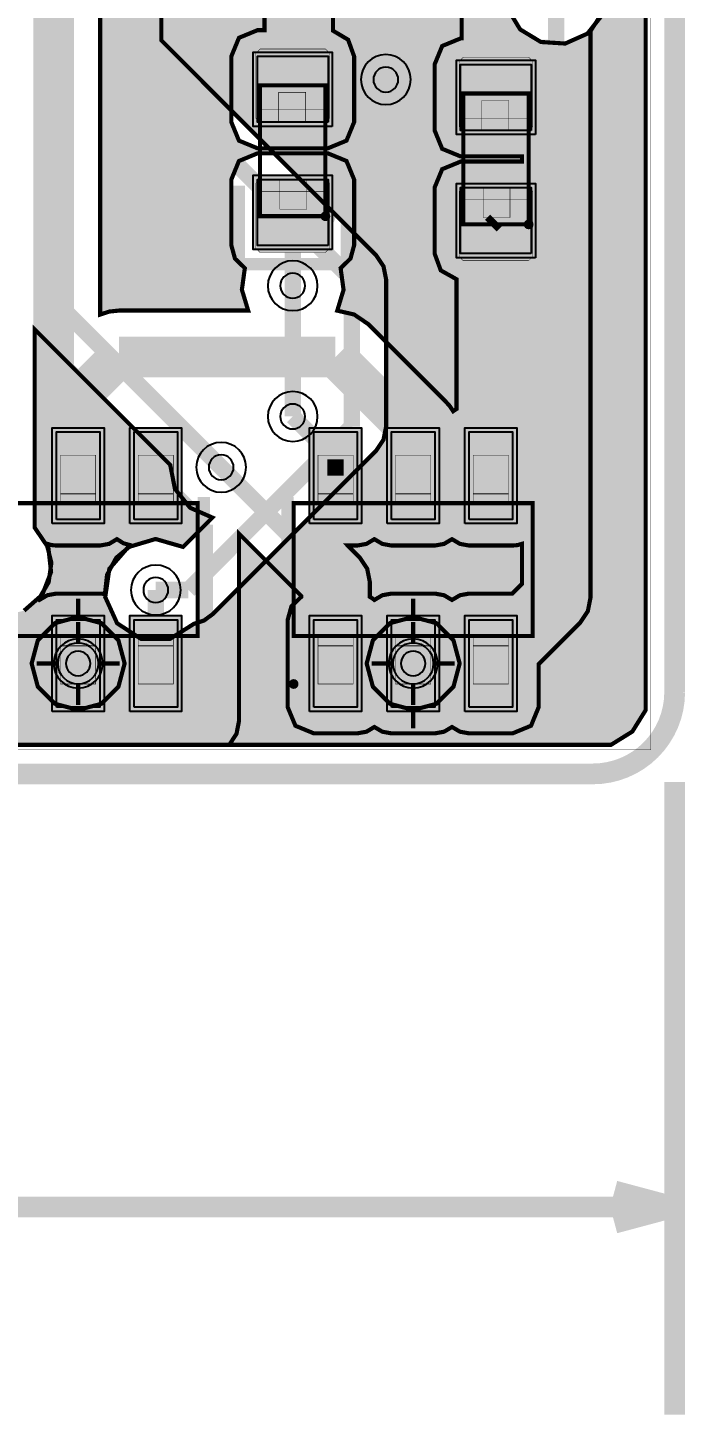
# Model space of a CAD drawing. Header units: millimetres. Extents: x -14.5 to 40, y -68.1 to 8.1.
# Drawn here: x 31.99 to 40.03, y -68.07 to -50.97 of the extents above; entities that cross this region are included whole.
import ezdxf

# ---------------------------------------------------------------- set-up
doc = ezdxf.new("R2010")
doc.units = ezdxf.units.MM
doc.header["$MEASUREMENT"] = 0
for name, color, linetype, true_color in [('Board-Outline-Layer', 7, 'Continuous', 0xff00ff), ('Bottom-Layer', 7, 'Continuous', 0x0000ff), ('Bottom-Paste-Mask-Layer', 7, 'Continuous', 0x800000), ('Bottom-Solder-Mask-Layer', 7, 'Continuous', 0xaa00ff), ('Component-Marking-Layer', 7, 'Continuous', 0x66ffcc), ('Component-Shape-Layer', 7, 'Continuous', 0x00cccc), ('Document-Layer', 7, 'Continuous', 0xffffff), ('Hole-Layer', 7, 'Continuous', 0x222222), ('Multi-Layer', 7, 'Continuous', 0xc0c0c0), ('Pin-Floating-Layer', 7, 'Continuous', 0xff99ff), ('Pin-Soldering-Layer', 7, 'Continuous', 0xcc9999), ('Top-Layer', 7, 'Continuous', 0xff0000), ('Top-Paste-Mask-Layer', 7, 'Continuous', 0x808080), ('Top-Silkscreen-Layer', 7, 'Continuous', 0xffff00), ('Top-Solder-Mask-Layer', 7, 'Continuous', 0x800080)]:
    doc.layers.add(name, color=color, linetype=linetype, true_color=true_color)

msp = doc.modelspace()

# ---------------------------------------------------------------- hatches: boundary and pattern name
at = {"layer": 'Bottom-Layer'}
for points in [[(0.78, -0.455), (20.521, -0.455), (20.278, -0.675), (20.181, -0.987), (20.257, -1.305), (20.485, -1.541), (20.8, -1.627), (21.116, -1.541), (21.343, -1.305), (21.419, -0.987), (21.322, -0.675), (21.079, -0.455), (39.12, -0.455), (39.382, -0.618), (39.545, -0.88), (39.545, -6.251), (38.746, -5.453), (38.697, -5.411), (38.642, -5.377), (38.946, -5.087), (39.127, -4.709), (39.164, -4.291), (39.051, -3.887), (38.802, -3.55), (38.45, -3.321), (38.04, -3.232), (37.625, -3.293), (37.259, -3.496), (36.987, -3.816), (36.846, -4.211), (36.854, -4.631), (37.009, -5.02), (37.292, -5.33), (34.953, -5.33), (35.294, -5.053), (35.509, -4.669), (35.567, -4.233), (35.46, -3.807), (35.203, -3.45), (34.832, -3.214), (34.4, -3.131), (33.968, -3.214), (33.597, -3.45), (33.34, -3.807), (33.233, -4.233), (33.291, -4.669), (33.506, -5.053), (33.847, -5.33), (33.712, -5.33), (33.435, -5.153), (33.106, -5.142), (32.817, -5.3), (32.649, -5.583), (32.648, -5.912), (32.814, -6.196), (33.102, -6.355), (33.431, -6.347), (33.269, -6.704), (33.235, -7.095), (33.332, -7.475), (31.334, -9.474), (25.611, -9.474), (25.455, -9.173), (25.164, -8.998), (24.825, -9.001), (24.538, -9.181), (22.174, -9.181), (14.623, -1.631), (14.567, -1.339), (14.382, -1.106), (14.11, -0.986), (13.813, -1.005), (13.559, -1.159), (13.405, -1.413), (13.386, -1.71), (13.506, -1.982), (13.739, -2.167), (14.031, -2.223), (18.865, -7.057), (18.573, -7.11), (18.339, -7.292), (18.216, -7.563), (18.234, -7.859), (18.387, -8.113), (18.641, -8.266), (18.937, -8.284), (19.208, -8.161), (19.39, -7.927), (19.443, -7.635), (21.681, -9.874), (20.167, -9.874), (20.123, -9.831), (20.046, -9.497), (19.804, -9.255), (19.47, -9.177), (19.146, -9.286), (18.928, -9.551), (18.883, -9.89), (15.196, -6.204), (15.06, -6.113), (14.9, -6.081), (14.362, -6.081), (14.116, -5.915), (13.821, -5.881), (13.543, -5.988), (13.347, -6.211), (13.276, -6.5), (13.347, -6.789), (13.543, -7.012), (13.821, -7.119), (14.116, -7.085), (14.362, -6.919), (14.726, -6.919), (16.875, -9.067), (16.648, -9.308), (16.577, -9.631), (15.026, -11.181), (11.462, -11.181), (11.186, -11.004), (10.858, -10.992), (10.569, -11.149), (10.569, -7.156), (10.622, -6.853), (10.524, -6.561), (10.298, -6.352), (10, -6.276), (9.702, -6.352), (9.476, -6.561), (9.378, -6.853), (9.431, -7.156), (9.431, -15.4), (9.474, -15.618), (9.598, -15.802), (10.176, -16.381), (8.062, -16.381), (7.816, -16.215), (7.521, -16.181), (7.243, -16.288), (7.047, -16.511), (6.976, -16.8), (7.047, -17.089), (7.243, -17.312), (7.521, -17.419), (7.816, -17.386), (8.062, -17.219), (10.006, -17.219), (9.878, -17.546), (9.947, -17.889), (10.19, -18.142), (10.531, -18.223), (11.404, -19.096), (11.54, -19.187), (11.7, -19.219), (13.5, -19.219), (13.66, -19.187), (13.796, -19.096), (19.869, -13.023), (20.113, -12.987), (20.323, -12.859), (20.467, -12.66), (30.681, -22.874), (30.681, -39.916), (30.405, -40.12), (30.279, -40.439), (30.341, -40.776), (30.571, -41.03), (30.901, -41.124), (31.231, -41.029), (31.231, -57.088), (31.065, -57.334), (31.031, -57.629), (31.138, -57.907), (31.361, -58.103), (31.65, -58.174), (31.939, -58.103), (32.162, -57.907), (32.269, -57.629), (32.236, -57.334), (32.069, -57.088), (32.069, -54.661), (33.727, -56.319), (33.784, -56.611), (33.97, -56.844), (34.243, -56.964), (33.884, -57.323), (33.548, -57.226), (33.212, -57.326), (32.982, -57.591), (32.932, -57.937), (33.077, -58.257), (33.37, -58.448), (33.721, -58.45), (34.017, -58.264), (34.141, -58.223), (34.246, -58.146), (36.246, -56.146), (36.337, -56.01), (36.369, -55.85), (36.369, -54.05), (36.337, -53.89), (36.246, -53.754), (33.619, -51.126), (33.619, -18.759), (33.669, -18.766), (33.72, -18.769), (34.881, -18.769), (34.881, -49.038), (34.715, -49.284), (34.681, -49.579), (34.788, -49.857), (35.011, -50.053), (35.3, -50.124), (35.589, -50.053), (35.812, -49.857), (35.919, -49.579), (35.886, -49.284), (35.719, -49.038), (35.719, -18.874), (36.932, -17.661), (37.001, -18.097), (37.226, -18.477), (37.577, -18.745), (38.002, -18.865), (38.441, -18.818), (38.831, -18.612), (38.831, -44.956), (38.584, -44.809), (38.298, -44.79), (38.033, -44.902), (37.848, -45.121), (37.781, -45.4), (37.848, -45.679), (38.033, -45.899), (38.298, -46.011), (38.584, -45.991), (38.831, -45.845), (38.831, -49.576), (38.481, -49.926), (38.189, -49.983), (37.956, -50.168), (37.836, -50.44), (37.855, -50.736), (38.009, -50.991), (38.263, -51.145), (38.56, -51.164), (38.832, -51.043), (39.017, -50.81), (39.073, -50.519), (39.545, -50.047), (39.545, -59.32), (39.382, -59.582), (39.12, -59.745), (0.78, -59.745), (0.518, -59.582), (0.355, -59.32), (0.355, -0.88), (0.518, -0.618)], [(32.031, -58.749), (32.107, -59.034), (32.316, -59.242), (32.6, -59.318), (32.885, -59.242), (33.093, -59.034), (33.169, -58.749), (33.093, -58.465), (32.885, -58.256), (32.6, -58.18), (32.316, -58.256), (32.107, -58.465)], [(36.131, -58.749), (36.207, -59.034), (36.416, -59.242), (36.7, -59.318), (36.985, -59.242), (37.193, -59.034), (37.269, -58.749), (37.193, -58.465), (36.985, -58.256), (36.7, -58.18), (36.416, -58.256), (36.207, -58.465)], [(32.35, -58.749, 1), (32.85, -58.749, 1)], [(36.45, -58.749, 1), (36.95, -58.749, 1)]]:
    msp.add_hatch(color=256, dxfattribs=at).paths.add_polyline_path(points)
at = {"layer": 'Bottom-Paste-Mask-Layer'}
for points in [[(32.35, -58.749, 1), (32.85, -58.749, 1)], [(36.45, -58.749, 1), (36.95, -58.749, 1)]]:
    msp.add_hatch(color=256, dxfattribs=at).paths.add_polyline_path(points)
at = {"layer": 'Bottom-Solder-Mask-Layer'}
for points in [[(32.299, -58.749, 1), (32.901, -58.749, 1)], [(36.399, -58.749, 1), (37.001, -58.749, 1)]]:
    msp.add_hatch(color=256, dxfattribs=at).paths.add_polyline_path(points)
at = {"layer": 'Component-Marking-Layer'}
for points in [[(35.566, -53.277, 1), (35.686, -53.277, 1)], [(35.566, -53.277, 1), (35.686, -53.277, 1)], [(38.053, -53.377, 1), (38.173, -53.377, 1)], [(38.053, -53.377, 1), (38.173, -53.377, 1)], [(35.177, -59, 1), (35.297, -59, 1)], [(35.177, -59, 1), (35.297, -59, 1)]]:
    msp.add_hatch(color=256, dxfattribs=at).paths.add_polyline_path(points)
at = {"layer": 'Hole-Layer'}
for points in [[(32.45, -58.749, 1), (32.75, -58.749, 1)], [(36.55, -58.749, 1), (36.85, -58.749, 1)]]:
    msp.add_hatch(color=256, dxfattribs=at).paths.add_polyline_path(points)
at = {"layer": 'Multi-Layer'}
for points in [[(32.35, -58.749, 1), (32.85, -58.749, 1)], [(32.35, -58.749, 1), (32.85, -58.749, 1)], [(32.35, -58.749, 1), (32.85, -58.749, 1)], [(36.45, -58.749, 1), (36.95, -58.749, 1)], [(36.45, -58.749, 1), (36.95, -58.749, 1)], [(36.45, -58.749, 1), (36.95, -58.749, 1)]]:
    msp.add_hatch(color=256, dxfattribs=at).paths.add_polyline_path(points)
at = {"layer": 'Pin-Floating-Layer'}
for points in [[(32.385, -56.665), (32.815, -56.665), (32.815, -56.797), (32.385, -56.797)], [(32.385, -56.665), (32.815, -56.665), (32.815, -56.797), (32.385, -56.797)], [(33.335, -56.665), (33.765, -56.665), (33.765, -56.797), (33.335, -56.797)], [(33.335, -56.665), (33.765, -56.665), (33.765, -56.797), (33.335, -56.797)], [(35.535, -56.665), (35.965, -56.665), (35.965, -56.797), (35.535, -56.797)], [(35.535, -56.665), (35.965, -56.665), (35.965, -56.797), (35.535, -56.797)], [(36.485, -56.665), (36.915, -56.665), (36.915, -56.797), (36.485, -56.797)], [(36.485, -56.665), (36.915, -56.665), (36.915, -56.797), (36.485, -56.797)], [(37.435, -56.665), (37.865, -56.665), (37.865, -56.797), (37.435, -56.797)], [(37.435, -56.665), (37.865, -56.665), (37.865, -56.797), (37.435, -56.797)], [(32.385, -58.403), (32.815, -58.403), (32.815, -58.535), (32.385, -58.535)], [(32.385, -58.403), (32.815, -58.403), (32.815, -58.535), (32.385, -58.535)], [(33.335, -58.403), (33.765, -58.403), (33.765, -58.535), (33.335, -58.535)], [(33.335, -58.403), (33.765, -58.403), (33.765, -58.535), (33.335, -58.535)], [(35.535, -58.403), (35.965, -58.403), (35.965, -58.535), (35.535, -58.535)], [(35.535, -58.403), (35.965, -58.403), (35.965, -58.535), (35.535, -58.535)], [(36.485, -58.403), (36.915, -58.403), (36.915, -58.535), (36.485, -58.535)], [(36.485, -58.403), (36.915, -58.403), (36.915, -58.535), (36.485, -58.535)], [(37.435, -58.403), (37.865, -58.403), (37.865, -58.535), (37.435, -58.535)], [(37.435, -58.403), (37.865, -58.403), (37.865, -58.535), (37.435, -58.535)]]:
    msp.add_hatch(color=256, dxfattribs=at).paths.add_polyline_path(points)
at = {"layer": 'Pin-Soldering-Layer'}
for points in [[(35.626, -51.676), (34.826, -51.676), (34.826, -51.976), (35.626, -51.976)], [(35.626, -51.676), (34.826, -51.676), (34.826, -51.976), (35.626, -51.976)], [(38.113, -51.776), (37.313, -51.776), (37.313, -52.076), (38.113, -52.076)], [(38.113, -51.776), (37.313, -51.776), (37.313, -52.076), (38.113, -52.076)], [(35.626, -53.276), (34.826, -53.276), (34.826, -52.976), (35.626, -52.976)], [(35.626, -53.276), (34.826, -53.276), (34.826, -52.976), (35.626, -52.976)], [(38.113, -53.376), (37.313, -53.376), (37.313, -53.076), (38.113, -53.076)], [(38.113, -53.376), (37.313, -53.376), (37.313, -53.076), (38.113, -53.076)], [(32.385, -56.675), (32.815, -56.675), (32.815, -56.2), (32.385, -56.2)], [(32.385, -56.675), (32.815, -56.675), (32.815, -56.2), (32.385, -56.2)], [(33.335, -56.675), (33.765, -56.675), (33.765, -56.2), (33.335, -56.2)], [(33.335, -56.675), (33.765, -56.675), (33.765, -56.2), (33.335, -56.2)], [(35.535, -56.675), (35.965, -56.675), (35.965, -56.2), (35.535, -56.2)], [(35.535, -56.675), (35.965, -56.675), (35.965, -56.2), (35.535, -56.2)], [(36.485, -56.675), (36.915, -56.675), (36.915, -56.2), (36.485, -56.2)], [(36.485, -56.675), (36.915, -56.675), (36.915, -56.2), (36.485, -56.2)], [(37.435, -56.675), (37.865, -56.675), (37.865, -56.2), (37.435, -56.2)], [(37.435, -56.675), (37.865, -56.675), (37.865, -56.2), (37.435, -56.2)], [(32.385, -58.525), (32.815, -58.525), (32.815, -59), (32.385, -59)], [(32.385, -58.525), (32.815, -58.525), (32.815, -59), (32.385, -59)], [(33.335, -58.525), (33.765, -58.525), (33.765, -59), (33.335, -59)], [(33.335, -58.525), (33.765, -58.525), (33.765, -59), (33.335, -59)], [(35.535, -58.525), (35.965, -58.525), (35.965, -59), (35.535, -59)], [(35.535, -58.525), (35.965, -58.525), (35.965, -59), (35.535, -59)], [(36.485, -58.525), (36.915, -58.525), (36.915, -59), (36.485, -59)], [(36.485, -58.525), (36.915, -58.525), (36.915, -59), (36.485, -59)], [(37.435, -58.525), (37.865, -58.525), (37.865, -59), (37.435, -59)], [(37.435, -58.525), (37.865, -58.525), (37.865, -59), (37.435, -59)]]:
    msp.add_hatch(color=256, dxfattribs=at).paths.add_polyline_path(points)
at = {"layer": 'Top-Layer'}
for points in [[(32.869, -49.2), (32.826, -48.982), (32.702, -48.798), (32.549, -48.645), (33.292, -48.645), (33.518, -48.551), (33.611, -48.326), (33.611, -48.063), (33.933, -48.384), (34.109, -48.502), (34.317, -48.543), (34.419, -48.543), (34.418, -48.56), (34.417, -48.576), (34.417, -49.024), (34.497, -49.235), (34.697, -49.341), (34.702, -49.677), (34.881, -49.962), (34.881, -51.001), (34.794, -51.001), (34.568, -51.094), (34.475, -51.32), (34.475, -52.126), (34.568, -52.352), (34.794, -52.445), (35.658, -52.445), (35.884, -52.352), (35.977, -52.126), (35.977, -51.32), (35.904, -51.117), (35.719, -51.007), (35.719, -49.962), (35.872, -49.749), (35.924, -49.491), (35.865, -49.235), (35.924, -49.137), (35.944, -49.024), (35.944, -48.989), (36.059, -49.029), (36.181, -49.043), (36.956, -49.043), (37.097, -49.184), (37.273, -49.302), (37.481, -49.343), (38.077, -49.343), (37.416, -50.004), (37.325, -50.14), (37.294, -50.3), (37.294, -51.101), (37.281, -51.101), (37.055, -51.194), (36.962, -51.42), (36.962, -52.226), (37.055, -52.452), (37.281, -52.545), (38.031, -52.545), (38.031, -52.608), (37.281, -52.608), (37.055, -52.701), (36.962, -52.927), (36.962, -53.733), (37.038, -53.94), (37.231, -54.048), (37.231, -55.635), (37.21, -55.648), (37.19, -55.662), (37.15, -55.602), (37.102, -55.549), (36.152, -54.598), (35.977, -54.479), (35.771, -54.432), (35.848, -54.177), (35.812, -53.912), (35.933, -53.795), (35.977, -53.633), (35.977, -52.827), (35.884, -52.601), (35.658, -52.508), (34.794, -52.508), (34.568, -52.601), (34.475, -52.827), (34.475, -53.633), (34.519, -53.795), (34.64, -53.912), (34.604, -54.176), (34.681, -54.431), (33.1, -54.431), (32.982, -54.443), (32.869, -54.48)], [(39.12, -59.745), (34.449, -59.745), (34.538, -59.61), (34.569, -59.451), (34.569, -57.161), (35.331, -57.923), (35.331, -57.933), (35.21, -58.051), (35.165, -58.213), (35.165, -59.285), (35.259, -59.511), (35.484, -59.604), (36.016, -59.604), (36.128, -59.584), (36.225, -59.526), (36.323, -59.584), (36.434, -59.604), (36.966, -59.604), (37.078, -59.584), (37.175, -59.526), (37.273, -59.584), (37.384, -59.604), (37.916, -59.604), (38.142, -59.511), (38.235, -59.285), (38.235, -58.757), (38.746, -58.246), (38.837, -58.11), (38.869, -57.949), (38.869, -51.012), (39.044, -50.742), (39.061, -50.421), (38.916, -50.134), (38.648, -49.957), (39.545, -49.061), (39.545, -59.32), (39.382, -59.582)], [(35.658, -52.126), (34.794, -52.126), (34.794, -51.32), (35.658, -51.32)], [(38.145, -52.226), (37.281, -52.226), (37.281, -51.42), (38.145, -51.42)], [(35.658, -53.633), (34.794, -53.633), (34.794, -52.827), (35.658, -52.827)], [(38.145, -53.733), (37.281, -53.733), (37.281, -52.927), (38.145, -52.927)], [(32.334, -56.987), (32.334, -55.915), (32.866, -55.915), (32.866, -56.987)], [(33.284, -56.987), (33.284, -55.915), (33.816, -55.915), (33.816, -56.987)], [(35.484, -56.987), (35.484, -55.915), (36.016, -55.915), (36.016, -56.987)], [(36.434, -56.987), (36.434, -55.915), (36.966, -55.915), (36.966, -56.987)], [(37.384, -56.987), (37.384, -55.915), (37.916, -55.915), (37.916, -56.987)], [(32.334, -57.306), (32.866, -57.306), (32.978, -57.286), (33.075, -57.228), (33.156, -57.279), (33.248, -57.304), (33.066, -57.456), (32.954, -57.665), (32.928, -57.9), (32.897, -57.896), (32.866, -57.894), (32.334, -57.894), (32.223, -57.914), (32.125, -57.972), (32.121, -57.968), (32.116, -57.965), (32.239, -57.756), (32.273, -57.517), (32.214, -57.283), (32.273, -57.3)], [(37.912, -57.894), (37.384, -57.894), (37.273, -57.914), (37.175, -57.972), (37.078, -57.914), (36.966, -57.894), (36.434, -57.894), (36.323, -57.914), (36.225, -57.972), (36.198, -57.951), (36.169, -57.933), (36.169, -57.749), (36.137, -57.589), (36.046, -57.453), (35.9, -57.306), (36.016, -57.306), (36.128, -57.286), (36.225, -57.228), (36.323, -57.286), (36.434, -57.306), (36.966, -57.306), (37.078, -57.286), (37.175, -57.228), (37.273, -57.286), (37.384, -57.306), (37.916, -57.306), (37.975, -57.301), (38.031, -57.285), (38.031, -57.776)], [(32.334, -59.285), (32.334, -58.213), (32.866, -58.213), (32.866, -59.285)], [(33.284, -59.285), (33.284, -58.213), (33.816, -58.213), (33.816, -59.285)], [(35.484, -59.285), (35.484, -58.213), (36.016, -58.213), (36.016, -59.285)], [(36.434, -59.285), (36.434, -58.213), (36.966, -58.213), (36.966, -59.285)], [(37.384, -59.285), (37.384, -58.213), (37.916, -58.213), (37.916, -59.285)], [(32.35, -58.749, 1), (32.85, -58.749, 1)], [(36.45, -58.749, 1), (36.95, -58.749, 1)]]:
    msp.add_hatch(color=256, dxfattribs=at).paths.add_polyline_path(points)
at = {"layer": 'Top-Paste-Mask-Layer'}
for points in [[(34.776, -51.281), (34.776, -52.081), (34.826, -52.131), (35.054, -52.131), (35.054, -51.761), (35.384, -51.761), (35.384, -52.131), (35.626, -52.131), (35.676, -52.081), (35.676, -51.281), (35.626, -51.231), (34.826, -51.231)], [(34.776, -51.281), (34.776, -52.081), (34.826, -52.131), (35.054, -52.131), (35.054, -51.761), (35.384, -51.761), (35.384, -52.131), (35.626, -52.131), (35.676, -52.081), (35.676, -51.281), (35.626, -51.231), (34.826, -51.231)], [(37.263, -51.381), (37.263, -52.181), (37.313, -52.231), (37.541, -52.231), (37.541, -51.861), (37.871, -51.861), (37.871, -52.231), (38.113, -52.231), (38.163, -52.181), (38.163, -51.381), (38.113, -51.331), (37.313, -51.331)], [(37.263, -51.381), (37.263, -52.181), (37.313, -52.231), (37.541, -52.231), (37.541, -51.861), (37.871, -51.861), (37.871, -52.231), (38.113, -52.231), (38.163, -52.181), (38.163, -51.381), (38.113, -51.331), (37.313, -51.331)], [(35.676, -53.671), (35.676, -52.871), (35.626, -52.821), (35.398, -52.821), (35.398, -53.191), (35.068, -53.191), (35.068, -52.821), (34.826, -52.821), (34.776, -52.871), (34.776, -53.671), (34.826, -53.721), (35.626, -53.721)], [(35.676, -53.671), (35.676, -52.871), (35.626, -52.821), (35.398, -52.821), (35.398, -53.191), (35.068, -53.191), (35.068, -52.821), (34.826, -52.821), (34.776, -52.871), (34.776, -53.671), (34.826, -53.721), (35.626, -53.721)], [(38.163, -53.771), (38.163, -52.971), (38.113, -52.921), (37.885, -52.921), (37.885, -53.291), (37.555, -53.291), (37.555, -52.921), (37.313, -52.921), (37.263, -52.971), (37.263, -53.771), (37.313, -53.821), (38.113, -53.821)], [(38.163, -53.771), (38.163, -52.971), (38.113, -52.921), (37.885, -52.921), (37.885, -53.291), (37.555, -53.291), (37.555, -52.921), (37.313, -52.921), (37.263, -52.971), (37.263, -53.771), (37.313, -53.821), (38.113, -53.821)], [(32.334, -56.987), (32.334, -55.915), (32.866, -55.915), (32.866, -56.987)], [(33.284, -56.987), (33.284, -55.915), (33.816, -55.915), (33.816, -56.987)], [(35.484, -56.987), (35.484, -55.915), (36.016, -55.915), (36.016, -56.987)], [(36.434, -56.987), (36.434, -55.915), (36.966, -55.915), (36.966, -56.987)], [(37.384, -56.987), (37.384, -55.915), (37.916, -55.915), (37.916, -56.987)], [(32.334, -59.285), (32.334, -58.213), (32.866, -58.213), (32.866, -59.285)], [(33.284, -59.285), (33.284, -58.213), (33.816, -58.213), (33.816, -59.285)], [(35.484, -59.285), (35.484, -58.213), (36.016, -58.213), (36.016, -59.285)], [(36.434, -59.285), (36.434, -58.213), (36.966, -58.213), (36.966, -59.285)], [(37.384, -59.285), (37.384, -58.213), (37.916, -58.213), (37.916, -59.285)], [(32.35, -58.749, 1), (32.85, -58.749, 1)], [(36.45, -58.749, 1), (36.95, -58.749, 1)]]:
    msp.add_hatch(color=256, dxfattribs=at).paths.add_polyline_path(points)
at = {"layer": 'Top-Solder-Mask-Layer'}
for points in [[(35.709, -52.177), (34.743, -52.177), (34.743, -51.269), (35.709, -51.269)], [(38.195, -52.277), (37.23, -52.277), (37.23, -51.369), (38.195, -51.369)], [(35.709, -53.684), (34.743, -53.684), (34.743, -52.776), (35.709, -52.776)], [(38.195, -53.784), (37.23, -53.784), (37.23, -52.876), (38.195, -52.876)], [(32.283, -57.038), (32.283, -55.864), (32.917, -55.864), (32.917, -57.038)], [(33.233, -57.038), (33.233, -55.864), (33.867, -55.864), (33.867, -57.038)], [(35.433, -57.038), (35.433, -55.864), (36.067, -55.864), (36.067, -57.038)], [(36.383, -57.038), (36.383, -55.864), (37.017, -55.864), (37.017, -57.038)], [(37.333, -57.038), (37.333, -55.864), (37.967, -55.864), (37.967, -57.038)], [(32.283, -59.336), (32.283, -58.162), (32.917, -58.162), (32.917, -59.336)], [(33.233, -59.336), (33.233, -58.162), (33.867, -58.162), (33.867, -59.336)], [(35.433, -59.336), (35.433, -58.162), (36.067, -58.162), (36.067, -59.336)], [(36.383, -59.336), (36.383, -58.162), (37.017, -58.162), (37.017, -59.336)], [(37.333, -59.336), (37.333, -58.162), (37.967, -58.162), (37.967, -59.336)], [(32.299, -58.749, 1), (32.901, -58.749, 1)], [(36.399, -58.749, 1), (37.001, -58.749, 1)]]:
    msp.add_hatch(color=256, dxfattribs=at).paths.add_polyline_path(points)

# ---------------------------------------------------------------- linework, layer by layer
at = {"layer": 'Board-Outline-Layer', "const_width": 0.254}
msp.add_lwpolyline([(0, -59.1), (0, -1.1, -0.414), (1, -0.1), (38.9, -0.1, -0.414), (39.9, -1.1), (39.9, -59.1, -0.414), (38.9, -60.1), (1, -60.1, -0.414)], format="xyb", close=True, dxfattribs=at)
at = {"layer": 'Bottom-Layer'}
for points, const_width in [([(0.293, -59.807), (0.293, -0.393), (39.607, -0.393), (39.607, -59.807)], 0.00508), ([(32.031, -58.749), (32.107, -59.034), (32.316, -59.242), (32.6, -59.318), (32.885, -59.242), (33.093, -59.034), (33.169, -58.749), (33.093, -58.465), (32.885, -58.256), (32.6, -58.18), (32.316, -58.256), (32.107, -58.465)], 0.0508), ([(36.131, -58.749), (36.207, -59.034), (36.416, -59.242), (36.7, -59.318), (36.985, -59.242), (37.193, -59.034), (37.269, -58.749), (37.193, -58.465), (36.985, -58.256), (36.7, -58.18), (36.416, -58.256), (36.207, -58.465)], 0.0508)]:
    msp.add_lwpolyline(points, close=True, dxfattribs=dict(at, const_width=const_width))
for points, const_width in [([(33.2, -13.7), (33.2, -51.3)], 0.2), ([(32.35, -54.349), (32.35, -13.949)], 0.2), ([(31.939, -58.103), (32.162, -57.907), (32.269, -57.629), (32.236, -57.334), (32.069, -57.088), (32.069, -54.661), (33.727, -56.319), (33.784, -56.611), (33.97, -56.844), (34.243, -56.964), (33.884, -57.323), (33.548, -57.226), (33.212, -57.326), (32.982, -57.591), (32.932, -57.937), (33.077, -58.257), (33.37, -58.448), (33.721, -58.45), (34.017, -58.264), (34.141, -58.223), (34.246, -58.146), (36.246, -56.146), (36.337, -56.01), (36.369, -55.85), (36.369, -54.05), (36.337, -53.89), (36.246, -53.754), (33.619, -51.126), (33.619, -18.759)], 0.0508), ([(39.545, -50.047), (39.545, -59.32), (39.382, -59.582), (39.12, -59.745), (0.78, -59.745)], 0.0508), ([(37.855, -50.736), (38.009, -50.991), (38.263, -51.145), (38.56, -51.164), (38.832, -51.043), (39.017, -50.81)], 0.0508), ([(33.2, -51.3), (35.95, -54.05)], 0.2), ([(35.95, -54.05), (35.95, -55.85)], 0.2), ([(35.226, -55.727), (35.226, -54.127)], 0.2), ([(34.35, -56.349), (32.35, -54.349)], 0.2), ([(35.95, -55.85), (33.95, -57.85)], 0.2), ([(33.95, -57.85), (33.55, -57.85)], 0.2), ([(32.6, -58.502), (32.6, -58.243)], 0.0508), ([(36.7, -58.502), (36.7, -58.243)], 0.0508), ([(32.353, -58.749), (32.094, -58.749)], 0.0508), ([(32.848, -58.749), (33.107, -58.749)], 0.0508), ([(36.453, -58.749), (36.194, -58.749)], 0.0508), ([(36.948, -58.749), (37.207, -58.749)], 0.0508), ([(32.6, -58.997), (32.6, -59.256)], 0.0508), ([(36.7, -58.997), (36.7, -59.256)], 0.0508)]:
    msp.add_lwpolyline(points, dxfattribs=dict(at, const_width=const_width))
for points in [[(32.35, -58.749, 1), (32.85, -58.749, 1)], [(36.45, -58.749, 1), (36.95, -58.749, 1)]]:
    msp.add_lwpolyline(points, format="xyb", close=True, dxfattribs=at)
at = {"layer": 'Bottom-Paste-Mask-Layer'}
for points in [[(32.35, -58.749, 1), (32.85, -58.749, 1)], [(36.45, -58.749, 1), (36.95, -58.749, 1)]]:
    msp.add_lwpolyline(points, format="xyb", close=True, dxfattribs=at)
at = {"layer": 'Bottom-Solder-Mask-Layer'}
for points in [[(32.299, -58.749, 1), (32.901, -58.749), (32.901, -58.749, 1), (32.299, -58.749)], [(36.399, -58.749, 1), (37.001, -58.749), (37.001, -58.749, 1), (36.399, -58.749)]]:
    msp.add_lwpolyline(points, format="xyb", dxfattribs=at)
at = {"layer": 'Component-Marking-Layer', "const_width": 0.129}
for points in [[(35.566, -53.277, 1), (35.686, -53.277), (35.686, -53.277, 1), (35.566, -53.277)], [(35.566, -53.277, 1), (35.686, -53.277), (35.686, -53.277, 1), (35.566, -53.277)], [(38.053, -53.377, 1), (38.173, -53.377), (38.173, -53.377, 1), (38.053, -53.377)], [(38.053, -53.377, 1), (38.173, -53.377), (38.173, -53.377, 1), (38.053, -53.377)], [(35.177, -59, 1), (35.297, -59), (35.297, -59, 1), (35.177, -59)], [(35.177, -59, 1), (35.297, -59), (35.297, -59, 1), (35.177, -59)]]:
    msp.add_lwpolyline(points, format="xyb", dxfattribs=at)
at = {"layer": 'Component-Shape-Layer', "const_width": 0.0508}
for points in [[(35.626, -53.276), (34.826, -53.276), (34.826, -51.676), (35.626, -51.676)], [(35.626, -53.276), (34.826, -53.276), (34.826, -51.676), (35.626, -51.676)], [(38.113, -53.376), (37.313, -53.376), (37.313, -51.776), (38.113, -51.776)], [(38.113, -53.376), (37.313, -53.376), (37.313, -51.776), (38.113, -51.776)], [(31.137, -56.787), (34.063, -56.787), (34.063, -58.413), (31.137, -58.413)], [(31.137, -56.787), (34.063, -56.787), (34.063, -58.413), (31.137, -58.413)], [(35.237, -56.787), (38.163, -56.787), (38.163, -58.413), (35.237, -58.413)], [(35.237, -56.787), (38.163, -56.787), (38.163, -58.413), (35.237, -58.413)]]:
    msp.add_lwpolyline(points, close=True, dxfattribs=at)
at = {"layer": 'Document-Layer', "const_width": 0.2}
msp.add_lwpolyline([(35.68, -59.28, 1), (35.88, -59.28, 1)], format="xyb", close=True, dxfattribs=at)
msp.add_lwpolyline([(35.68, -59.28, 1), (35.88, -59.28, 1)], format="xyb", close=True, dxfattribs=at)
at = {"layer": 'Document-Layer', "const_width": 0.254}
for points in [[(39.9, -60.2), (39.9, -67.94)], [(39.9, -65.4), (39.164, -65.203)], [(26.065, -65.4), (39.9, -65.4)], [(39.9, -65.4), (39.164, -65.597)]]:
    msp.add_lwpolyline(points, dxfattribs=at)
at = {"layer": 'Hole-Layer'}
for points in [[(36.213, -51.605, 1), (36.518, -51.605, 1)], [(35.074, -54.127, 1), (35.379, -54.127, 1)], [(35.074, -55.727, 1), (35.379, -55.727, 1)], [(34.198, -56.349, 1), (34.503, -56.349, 1)], [(33.398, -57.85, 1), (33.703, -57.85, 1)], [(32.45, -58.749, 1), (32.75, -58.749, 1)], [(36.55, -58.749, 1), (36.85, -58.749, 1)]]:
    msp.add_lwpolyline(points, format="xyb", close=True, dxfattribs=at)
at = {"layer": 'Multi-Layer'}
for points in [[(36.06, -51.605, 1), (36.67, -51.605, 1)], [(34.921, -54.127, 1), (35.531, -54.127, 1)], [(34.921, -55.727, 1), (35.531, -55.727, 1)], [(34.045, -56.349, 1), (34.655, -56.349, 1)], [(33.245, -57.85, 1), (33.855, -57.85, 1)], [(32.35, -58.749, 1), (32.85, -58.749, 1)], [(32.35, -58.749, 1), (32.85, -58.749, 1)], [(32.35, -58.749, 1), (32.85, -58.749, 1)], [(36.45, -58.749, 1), (36.95, -58.749, 1)], [(36.45, -58.749, 1), (36.95, -58.749, 1)], [(36.45, -58.749, 1), (36.95, -58.749, 1)]]:
    msp.add_lwpolyline(points, format="xyb", close=True, dxfattribs=at)
at = {"layer": 'Pin-Floating-Layer', "const_width": 0.00508}
for points in [[(32.385, -56.665), (32.815, -56.665), (32.815, -56.797), (32.385, -56.797)], [(32.385, -56.665), (32.815, -56.665), (32.815, -56.797), (32.385, -56.797)], [(33.335, -56.665), (33.765, -56.665), (33.765, -56.797), (33.335, -56.797)], [(33.335, -56.665), (33.765, -56.665), (33.765, -56.797), (33.335, -56.797)], [(35.535, -56.665), (35.965, -56.665), (35.965, -56.797), (35.535, -56.797)], [(35.535, -56.665), (35.965, -56.665), (35.965, -56.797), (35.535, -56.797)], [(36.485, -56.665), (36.915, -56.665), (36.915, -56.797), (36.485, -56.797)], [(36.485, -56.665), (36.915, -56.665), (36.915, -56.797), (36.485, -56.797)], [(37.435, -56.665), (37.865, -56.665), (37.865, -56.797), (37.435, -56.797)], [(37.435, -56.665), (37.865, -56.665), (37.865, -56.797), (37.435, -56.797)], [(32.385, -58.403), (32.815, -58.403), (32.815, -58.535), (32.385, -58.535)], [(32.385, -58.403), (32.815, -58.403), (32.815, -58.535), (32.385, -58.535)], [(33.335, -58.403), (33.765, -58.403), (33.765, -58.535), (33.335, -58.535)], [(33.335, -58.403), (33.765, -58.403), (33.765, -58.535), (33.335, -58.535)], [(35.535, -58.403), (35.965, -58.403), (35.965, -58.535), (35.535, -58.535)], [(35.535, -58.403), (35.965, -58.403), (35.965, -58.535), (35.535, -58.535)], [(36.485, -58.403), (36.915, -58.403), (36.915, -58.535), (36.485, -58.535)], [(36.485, -58.403), (36.915, -58.403), (36.915, -58.535), (36.485, -58.535)], [(37.435, -58.403), (37.865, -58.403), (37.865, -58.535), (37.435, -58.535)], [(37.435, -58.403), (37.865, -58.403), (37.865, -58.535), (37.435, -58.535)]]:
    msp.add_lwpolyline(points, close=True, dxfattribs=at)
at = {"layer": 'Pin-Soldering-Layer', "const_width": 0.00508}
for points in [[(35.626, -51.676), (34.826, -51.676), (34.826, -51.976), (35.626, -51.976)], [(35.626, -51.676), (34.826, -51.676), (34.826, -51.976), (35.626, -51.976)], [(38.113, -51.776), (37.313, -51.776), (37.313, -52.076), (38.113, -52.076)], [(38.113, -51.776), (37.313, -51.776), (37.313, -52.076), (38.113, -52.076)], [(35.626, -53.276), (34.826, -53.276), (34.826, -52.976), (35.626, -52.976)], [(35.626, -53.276), (34.826, -53.276), (34.826, -52.976), (35.626, -52.976)], [(38.113, -53.376), (37.313, -53.376), (37.313, -53.076), (38.113, -53.076)], [(38.113, -53.376), (37.313, -53.376), (37.313, -53.076), (38.113, -53.076)], [(32.385, -56.675), (32.815, -56.675), (32.815, -56.2), (32.385, -56.2)], [(32.385, -56.675), (32.815, -56.675), (32.815, -56.2), (32.385, -56.2)], [(33.335, -56.675), (33.765, -56.675), (33.765, -56.2), (33.335, -56.2)], [(33.335, -56.675), (33.765, -56.675), (33.765, -56.2), (33.335, -56.2)], [(35.535, -56.675), (35.965, -56.675), (35.965, -56.2), (35.535, -56.2)], [(35.535, -56.675), (35.965, -56.675), (35.965, -56.2), (35.535, -56.2)], [(36.485, -56.675), (36.915, -56.675), (36.915, -56.2), (36.485, -56.2)], [(36.485, -56.675), (36.915, -56.675), (36.915, -56.2), (36.485, -56.2)], [(37.435, -56.675), (37.865, -56.675), (37.865, -56.2), (37.435, -56.2)], [(37.435, -56.675), (37.865, -56.675), (37.865, -56.2), (37.435, -56.2)], [(32.385, -58.525), (32.815, -58.525), (32.815, -59), (32.385, -59)], [(32.385, -58.525), (32.815, -58.525), (32.815, -59), (32.385, -59)], [(33.335, -58.525), (33.765, -58.525), (33.765, -59), (33.335, -59)], [(33.335, -58.525), (33.765, -58.525), (33.765, -59), (33.335, -59)], [(35.535, -58.525), (35.965, -58.525), (35.965, -59), (35.535, -59)], [(35.535, -58.525), (35.965, -58.525), (35.965, -59), (35.535, -59)], [(36.485, -58.525), (36.915, -58.525), (36.915, -59), (36.485, -59)], [(36.485, -58.525), (36.915, -58.525), (36.915, -59), (36.485, -59)], [(37.435, -58.525), (37.865, -58.525), (37.865, -59), (37.435, -59)], [(37.435, -58.525), (37.865, -58.525), (37.865, -59), (37.435, -59)]]:
    msp.add_lwpolyline(points, close=True, dxfattribs=at)
at = {"layer": 'Top-Layer'}
for points, const_width in [([(0.293, -59.807), (0.293, -0.393), (39.607, -0.393), (39.607, -59.807)], 0.00508), ([(32.334, -57.306), (32.866, -57.306), (32.978, -57.286), (33.075, -57.228), (33.156, -57.279), (33.248, -57.304), (33.066, -57.456), (32.954, -57.665), (32.928, -57.9), (32.897, -57.896), (32.866, -57.894), (32.334, -57.894), (32.223, -57.914), (32.125, -57.972), (32.121, -57.968), (32.116, -57.965), (32.239, -57.756), (32.273, -57.517), (32.214, -57.283), (32.273, -57.3)], 0.0508), ([(37.912, -57.894), (37.384, -57.894), (37.273, -57.914), (37.175, -57.972), (37.078, -57.914), (36.966, -57.894), (36.434, -57.894), (36.323, -57.914), (36.225, -57.972), (36.198, -57.951), (36.169, -57.933), (36.169, -57.749), (36.137, -57.589), (36.046, -57.453), (35.9, -57.306), (36.016, -57.306), (36.128, -57.286), (36.225, -57.228), (36.323, -57.286), (36.434, -57.306), (36.966, -57.306), (37.078, -57.286), (37.175, -57.228), (37.273, -57.286), (37.384, -57.306), (37.916, -57.306), (37.975, -57.301), (38.031, -57.285), (38.031, -57.776)], 0.0508)]:
    msp.add_lwpolyline(points, close=True, dxfattribs=dict(at, const_width=const_width))
for points, const_width in [([(32.3, -49.2), (32.3, -55.2)], 0.5), ([(39.545, -49.061), (39.545, -59.32), (39.382, -59.582), (39.12, -59.745), (34.449, -59.745), (34.538, -59.61), (34.569, -59.451), (34.569, -57.161), (35.331, -57.923), (35.331, -57.933), (35.21, -58.051), (35.165, -58.213), (35.165, -59.285), (35.259, -59.511), (35.484, -59.604), (36.016, -59.604), (36.128, -59.584), (36.225, -59.526), (36.323, -59.584), (36.434, -59.604), (36.966, -59.604), (37.078, -59.584), (37.175, -59.526), (37.273, -59.584), (37.384, -59.604), (37.916, -59.604), (38.142, -59.511), (38.235, -59.285), (38.235, -58.757), (38.746, -58.246), (38.837, -58.11), (38.869, -57.949), (38.869, -51.012), (39.044, -50.742)], 0.0508), ([(37.294, -50.3), (37.294, -51.101), (37.281, -51.101), (37.055, -51.194), (36.962, -51.42), (36.962, -52.226), (37.055, -52.452), (37.281, -52.545), (38.031, -52.545), (38.031, -52.608), (37.281, -52.608), (37.055, -52.701), (36.962, -52.927), (36.962, -53.733), (37.038, -53.94), (37.231, -54.048), (37.231, -55.635), (37.21, -55.648), (37.19, -55.662), (37.15, -55.602), (37.102, -55.549), (36.152, -54.598), (35.977, -54.479), (35.771, -54.432), (35.848, -54.177), (35.812, -53.912), (35.933, -53.795), (35.977, -53.633), (35.977, -52.827), (35.884, -52.601), (35.658, -52.508), (34.794, -52.508), (34.568, -52.601), (34.475, -52.827), (34.475, -53.633), (34.519, -53.795), (34.64, -53.912), (34.604, -54.176), (34.681, -54.431), (33.1, -54.431), (32.982, -54.443), (32.869, -54.48), (32.869, -49.2)], 0.0508), ([(35.3, -49.5), (35.3, -51.649)], 0.2), ([(34.881, -49.962), (34.881, -51.001), (34.794, -51.001), (34.568, -51.094), (34.475, -51.32), (34.475, -52.126), (34.568, -52.352), (34.794, -52.445), (35.658, -52.445), (35.884, -52.352), (35.977, -52.126), (35.977, -51.32), (35.904, -51.117), (35.719, -51.007), (35.719, -49.962)], 0.0508), ([(37.713, -50.3), (37.713, -51.823)], 0.2), ([(38.45, -57.949), (38.45, -50.549)], 0.2), ([(35.3, -51.649), (35.226, -51.723)], 0.2), ([(35.226, -54.127), (35.226, -53.23)], 0.2), ([(37.65, -53.392), (37.713, -53.33)], 0.2), ([(37.65, -56.451), (37.65, -53.392)], 0.2), ([(32.6, -55.5), (33.1, -55)], 0.5), ([(33.1, -55), (35.749, -55)], 0.5), ([(35.749, -55), (36.7, -55.951)], 0.5), ([(32.3, -55.2), (32.6, -55.5)], 0.5), ([(32.6, -55.5), (32.6, -56.451)], 0.5), ([(35.75, -56.251), (35.226, -55.727)], 0.2), ([(36.7, -55.951), (36.7, -56.451)], 0.5), ([(35.75, -56.451), (35.75, -56.251)], 0.2), ([(33.55, -56.451), (34.15, -57.051)], 0.2), ([(35.75, -57.749), (34.35, -56.349)], 0.2), ([(34.15, -57.051), (34.15, -59.451)], 0.2), ([(33.55, -57.85), (33.55, -58.749)], 0.2), ([(35.75, -58.749), (35.75, -57.749)], 0.2), ([(32.6, -58.216), (32.6, -57.957)], 0.0508), ([(36.7, -58.216), (36.7, -57.957)], 0.0508), ([(37.65, -58.749), (38.45, -57.949)], 0.2), ([(36.7, -59.283), (36.7, -59.542)], 0.0508), ([(34.15, -59.451), (33.95, -59.651)], 0.2), ([(33.95, -59.651), (31.376, -59.651)], 0.2)]:
    msp.add_lwpolyline(points, dxfattribs=dict(at, const_width=const_width))
for points in [[(35.658, -52.126), (34.794, -52.126), (34.794, -51.32), (35.658, -51.32)], [(38.145, -52.226), (37.281, -52.226), (37.281, -51.42), (38.145, -51.42)], [(35.658, -53.633), (34.794, -53.633), (34.794, -52.827), (35.658, -52.827)], [(38.145, -53.733), (37.281, -53.733), (37.281, -52.927), (38.145, -52.927)], [(32.334, -56.987), (32.334, -55.915), (32.866, -55.915), (32.866, -56.987)], [(33.284, -56.987), (33.284, -55.915), (33.816, -55.915), (33.816, -56.987)], [(35.484, -56.987), (35.484, -55.915), (36.016, -55.915), (36.016, -56.987)], [(36.434, -56.987), (36.434, -55.915), (36.966, -55.915), (36.966, -56.987)], [(37.384, -56.987), (37.384, -55.915), (37.916, -55.915), (37.916, -56.987)], [(32.334, -59.285), (32.334, -58.213), (32.866, -58.213), (32.866, -59.285)], [(33.284, -59.285), (33.284, -58.213), (33.816, -58.213), (33.816, -59.285)], [(35.484, -59.285), (35.484, -58.213), (36.016, -58.213), (36.016, -59.285)], [(36.434, -59.285), (36.434, -58.213), (36.966, -58.213), (36.966, -59.285)], [(37.384, -59.285), (37.384, -58.213), (37.916, -58.213), (37.916, -59.285)]]:
    msp.add_lwpolyline(points, close=True, dxfattribs=at)
for points in [[(32.35, -58.749, 1), (32.85, -58.749, 1)], [(36.45, -58.749, 1), (36.95, -58.749, 1)]]:
    msp.add_lwpolyline(points, format="xyb", close=True, dxfattribs=at)
at = {"layer": 'Top-Paste-Mask-Layer', "const_width": 0.00508}
for points in [[(34.776, -51.281), (34.776, -52.081), (34.826, -52.131), (35.054, -52.131), (35.054, -51.761), (35.384, -51.761), (35.384, -52.131), (35.626, -52.131), (35.676, -52.081), (35.676, -51.281), (35.626, -51.231), (34.826, -51.231)], [(34.776, -51.281), (34.776, -52.081), (34.826, -52.131), (35.054, -52.131), (35.054, -51.761), (35.384, -51.761), (35.384, -52.131), (35.626, -52.131), (35.676, -52.081), (35.676, -51.281), (35.626, -51.231), (34.826, -51.231)], [(37.263, -51.381), (37.263, -52.181), (37.313, -52.231), (37.541, -52.231), (37.541, -51.861), (37.871, -51.861), (37.871, -52.231), (38.113, -52.231), (38.163, -52.181), (38.163, -51.381), (38.113, -51.331), (37.313, -51.331)], [(37.263, -51.381), (37.263, -52.181), (37.313, -52.231), (37.541, -52.231), (37.541, -51.861), (37.871, -51.861), (37.871, -52.231), (38.113, -52.231), (38.163, -52.181), (38.163, -51.381), (38.113, -51.331), (37.313, -51.331)], [(35.676, -53.671), (35.676, -52.871), (35.626, -52.821), (35.398, -52.821), (35.398, -53.191), (35.068, -53.191), (35.068, -52.821), (34.826, -52.821), (34.776, -52.871), (34.776, -53.671), (34.826, -53.721), (35.626, -53.721)], [(35.676, -53.671), (35.676, -52.871), (35.626, -52.821), (35.398, -52.821), (35.398, -53.191), (35.068, -53.191), (35.068, -52.821), (34.826, -52.821), (34.776, -52.871), (34.776, -53.671), (34.826, -53.721), (35.626, -53.721)], [(38.163, -53.771), (38.163, -52.971), (38.113, -52.921), (37.885, -52.921), (37.885, -53.291), (37.555, -53.291), (37.555, -52.921), (37.313, -52.921), (37.263, -52.971), (37.263, -53.771), (37.313, -53.821), (38.113, -53.821)], [(38.163, -53.771), (38.163, -52.971), (38.113, -52.921), (37.885, -52.921), (37.885, -53.291), (37.555, -53.291), (37.555, -52.921), (37.313, -52.921), (37.263, -52.971), (37.263, -53.771), (37.313, -53.821), (38.113, -53.821)]]:
    msp.add_lwpolyline(points, close=True, dxfattribs=at)
at = {"layer": 'Top-Paste-Mask-Layer'}
for points in [[(32.334, -56.987), (32.334, -55.915), (32.866, -55.915), (32.866, -56.987)], [(33.284, -56.987), (33.284, -55.915), (33.816, -55.915), (33.816, -56.987)], [(35.484, -56.987), (35.484, -55.915), (36.016, -55.915), (36.016, -56.987)], [(36.434, -56.987), (36.434, -55.915), (36.966, -55.915), (36.966, -56.987)], [(37.384, -56.987), (37.384, -55.915), (37.916, -55.915), (37.916, -56.987)], [(32.334, -59.285), (32.334, -58.213), (32.866, -58.213), (32.866, -59.285)], [(33.284, -59.285), (33.284, -58.213), (33.816, -58.213), (33.816, -59.285)], [(35.484, -59.285), (35.484, -58.213), (36.016, -58.213), (36.016, -59.285)], [(36.434, -59.285), (36.434, -58.213), (36.966, -58.213), (36.966, -59.285)], [(37.384, -59.285), (37.384, -58.213), (37.916, -58.213), (37.916, -59.285)]]:
    msp.add_lwpolyline(points, close=True, dxfattribs=at)
for points in [[(32.35, -58.749, 1), (32.85, -58.749, 1)], [(36.45, -58.749, 1), (36.95, -58.749, 1)]]:
    msp.add_lwpolyline(points, format="xyb", close=True, dxfattribs=at)
at = {"layer": 'Top-Silkscreen-Layer', "const_width": 0.152}
for points in [[(35.887, -51.091), (34.565, -51.091)], [(34.565, -51.091), (34.565, -52.05)], [(35.887, -51.091), (34.565, -51.091)], [(34.565, -51.091), (34.565, -52.05)], [(35.887, -52.05), (35.887, -51.091)], [(35.887, -52.05), (35.887, -51.091)], [(38.373, -51.191), (37.052, -51.191)], [(37.052, -51.191), (37.052, -52.15)], [(38.373, -51.191), (37.052, -51.191)], [(37.052, -51.191), (37.052, -52.15)], [(38.373, -52.15), (38.373, -51.191)], [(38.373, -52.15), (38.373, -51.191)], [(34.565, -53.862), (34.565, -52.903)], [(34.565, -53.862), (34.565, -52.903)], [(35.887, -52.903), (35.887, -53.862)], [(35.887, -52.903), (35.887, -53.862)], [(37.052, -53.962), (37.052, -53.003)], [(37.052, -53.962), (37.052, -53.003)], [(38.373, -53.003), (38.373, -53.962)], [(38.373, -53.003), (38.373, -53.962)], [(35.887, -53.862), (34.565, -53.862)], [(35.887, -53.862), (34.565, -53.862)], [(38.373, -53.962), (37.052, -53.962)], [(38.373, -53.962), (37.052, -53.962)], [(34.139, -58.489), (34.139, -56.711)], [(34.139, -58.489), (34.139, -56.711)], [(35.161, -58.489), (35.161, -56.711)], [(35.161, -58.489), (35.161, -56.711)], [(38.239, -58.489), (38.239, -56.711)], [(38.239, -58.489), (38.239, -56.711)]]:
    msp.add_lwpolyline(points, dxfattribs=at)
at = {"layer": 'Top-Silkscreen-Layer', "const_width": 0.3}
msp.add_lwpolyline([(34.882, -58.902, 1), (35.182, -58.902, 1)], format="xyb", close=True, dxfattribs=at)
msp.add_lwpolyline([(34.882, -58.902, 1), (35.182, -58.902, 1)], format="xyb", close=True, dxfattribs=at)
at = {"layer": 'Top-Solder-Mask-Layer'}
for points in [[(35.709, -52.177), (34.743, -52.177), (34.743, -51.269), (35.709, -51.269)], [(38.195, -52.277), (37.23, -52.277), (37.23, -51.369), (38.195, -51.369)], [(35.709, -53.684), (34.743, -53.684), (34.743, -52.776), (35.709, -52.776)], [(38.195, -53.784), (37.23, -53.784), (37.23, -52.876), (38.195, -52.876)], [(32.283, -57.038), (32.283, -55.864), (32.917, -55.864), (32.917, -57.038)], [(33.233, -57.038), (33.233, -55.864), (33.867, -55.864), (33.867, -57.038)], [(35.433, -57.038), (35.433, -55.864), (36.067, -55.864), (36.067, -57.038)], [(36.383, -57.038), (36.383, -55.864), (37.017, -55.864), (37.017, -57.038)], [(37.333, -57.038), (37.333, -55.864), (37.967, -55.864), (37.967, -57.038)], [(32.283, -59.336), (32.283, -58.162), (32.917, -58.162), (32.917, -59.336)], [(33.233, -59.336), (33.233, -58.162), (33.867, -58.162), (33.867, -59.336)], [(35.433, -59.336), (35.433, -58.162), (36.067, -58.162), (36.067, -59.336)], [(36.383, -59.336), (36.383, -58.162), (37.017, -58.162), (37.017, -59.336)], [(37.333, -59.336), (37.333, -58.162), (37.967, -58.162), (37.967, -59.336)]]:
    msp.add_lwpolyline(points, close=True, dxfattribs=at)
for points in [[(32.299, -58.749, 1), (32.901, -58.749), (32.901, -58.749, 1), (32.299, -58.749)], [(36.399, -58.749, 1), (37.001, -58.749), (37.001, -58.749, 1), (36.399, -58.749)]]:
    msp.add_lwpolyline(points, format="xyb", dxfattribs=at)

doc.saveas('drawing.dxf')
